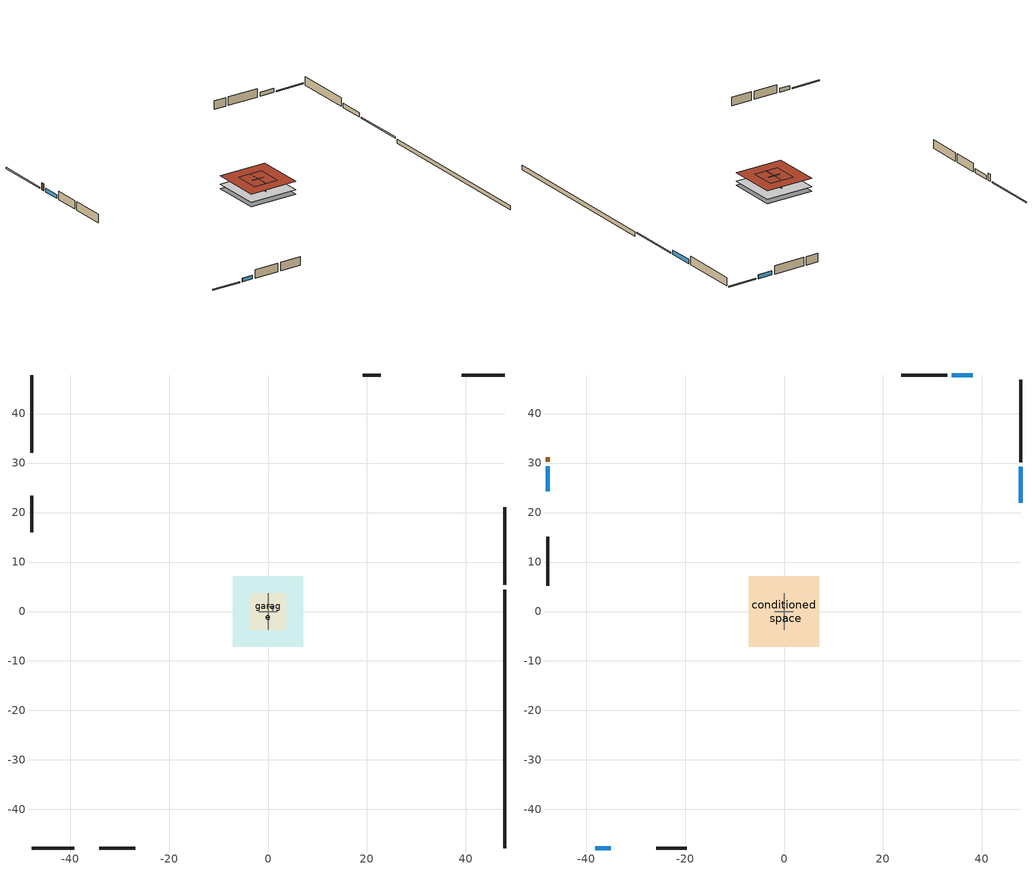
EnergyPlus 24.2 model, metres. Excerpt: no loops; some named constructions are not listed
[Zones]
central ac and furnace airloop ret air zone
 floor adiabatic (AdiabaticConst): 0,0 0,1 1,1 1,0 z0
 wall adiabatic (AdiabaticConst): 0,1 0,0 1,0 1,1 0,1 z0:1
 ceiling adiabatic (AdiabaticConst): 1,0 1,1 0,1 0,0 z1
crawlspace - vented
 floor foundation (Slab2 construction): -7.11,-7.11 -7.11,7.11 7.11,7.11 7.11,-7.11 z-0.91
 wall outside (RimJoist1 construction): 47.78,5.36 47.78,21.03 z0.3:0.61
 wall outside (RimJoist2 construction): -47.78,-47.78 -39.1,-47.78 z0.3:0.61
 wall outside (RimJoist3 construction): -47.78,47.78 -47.78,32.12 z0.3:0.61
 wall outside (RimJoist4 construction): 47.78,47.78 39.1,47.78 z0.3:0.61
 wall foundation (FoundationWall1 construction): 47.78,-47.78 47.78,4.43 z-0.91:0.3
garage
 floor foundation (Slab1 construction): -3.66,-3.66 -3.66,3.66 3.66,3.66 3.66,-3.66 z0
 wall outside (Wall1 construction): -34.1,-47.78 -26.79,-47.78 z0.3:2.74
 wall outside (Wall2 construction): -47.78,23.36 -47.78,16.04 z0.3:2.74
 wall outside (Wall9 construction): 22.78,47.78 19.12,47.78 z0.3:2.74
 wall to conditioned space (Wall5 construction Reversed): 0,-3.66 0,3.66 z0.3:2.74
 wall to conditioned space (Wall6 construction Reversed): 1.83,0 -1.83,0 z0.3:2.74
 roof outside (Roof1 construction): -3.66,3.66 -3.66,-3.66 3.66,-3.66 3.66,3.66 z2.74
conditioned space
 floor to crawlspace - vented (Floor1 construction): -7.11,-7.11 -7.11,7.11 7.11,7.11 7.11,-7.11 z0.3
 wall outside (AdiabaticWallConstruction 1): -47.78,31.19 -47.78,30.27 z0.3:2.34
 wall outside (AdiabaticWallConstruction): 47.78,21.95 47.78,29.27 z0.3:1.52; -38.17,-47.78 -35.03,-47.78 z0.3:1.37; -47.78,29.34 -47.78,24.28 z0.3:1.43; 38.17,47.78 33.89,47.78 z0.3:1.46
 wall outside (Wall3 construction): 47.78,30.2 47.78,46.85 z0.3:2.74
 wall outside (Wall4 construction): -25.86,-47.78 -19.6,-47.78 z0.3:2.74
 wall outside (Wall7 construction): -47.78,15.11 -47.78,5.22 z0.3:2.74
 wall outside (Wall8 construction): 32.96,47.78 23.71,47.78 z0.3:2.74
 window (WindowConstruction): 47.78,21.96 47.78,29.27 z0.3:1.52
 window (WindowConstruction 1): -38.17,-47.78 -35.03,-47.78 z0.3:1.37
 window (WindowConstruction 2): -47.78,29.34 -47.78,24.29 z0.3:1.43
 window (WindowConstruction 3): 38.17,47.78 33.89,47.78 z0.3:1.46
 door (Door): -47.78,31.19 -47.78,30.27 z0.3:2.34
 roof outside (Roof2 construction): -7.11,7.11 -7.11,-7.11 7.11,-7.11 7.11,7.11 z2.74
[Material] Roughness=Rough; Thermal Absorptance=0.9
Name | Thickness {m} | Conductivity {W/m-K} | Density {kg/m3} | Specific Heat {J/kg-K} | Solar Absorptance | Visible Absorptance
floor covering | 0.0127 | 0.0433444 | 54.468 | 1339.84 | 0.6 | 0.6
floor stud and cavity | 0.1397 | 0.923637 | 92.3553 | 1139.71 | 0.7 | 0.7
gypsum board | 0.0127 | 0.160291 | 801 | 837.4 | 0.6 | 0.6
osb sheathing 0.5 in. 2; osb sheathing 0.5 in. 3 | 0.0127 | 0.115458 | 512.64 | 1214.23 | 0.7 | 0.7
osb sheathing 0.75 in. | 0.01905 | 0.115458 | 512.64 | 1214.23 | 0.7 | 0.7
wall stud and cavity 2 | 0.1397 | 0.103501 | 139.0536 | 1170.24 | 0.7 | 0.7
[Construction]
Floor1 construction Reversed: floor covering, osb sheathing 0.75 in., floor stud and cavity
Wall5 construction: osb sheathing 0.5 in. 2, wall stud and cavity 2, gypsum board
Wall6 construction: osb sheathing 0.5 in. 3, wall stud and cavity 2, gypsum board
[EnergyManagementSystem:OutputVariable] Type of Data in Variable=Averaged; Update Frequency=ZoneTimestep; EMS Program or Subroutine=total_airflows_program; Units=m^3/s
Name | EMS Variable
total_infil_flow_rate_timeseries_outvar | total_infil_flow_rate
total_mechvent_flow_rate_timeseries_outvar | total_mechvent_flow_rate
total_natvent_flow_rate_timeseries_outvar | total_natvent_flow_rate
total_whf_flow_rate_timeseries_outvar | total_whf_flow_rate
[Schedule:Day:Interval]
cooling season schedule day; cooling season schedule day 2; cooling season schedule default day; natural vent schedule default day: No, 24:00, 0
cooling season schedule day 1; natural vent schedule day: No, 24:00, 1
[Schedule:Week:Daily]
cooling season schedule Week Rule - Jan1-May26: cooling season schedule day, cooling season schedule day, cooling season schedule day, cooling season schedule day, cooling season schedule day, cooling season schedule day, cooling season schedule day, cooling season schedule default day, cooling season schedule default day, cooling season schedule default day, cooling season schedule default day, cooling season schedule default day
cooling season schedule Week Rule - May27-Jun2: cooling season schedule day, cooling season schedule day, cooling season schedule day, cooling season schedule day, cooling season schedule day, cooling season schedule day 1, cooling season schedule day 1, cooling season schedule default day, cooling season schedule default day, cooling season schedule default day, cooling season schedule default day, cooling season schedule default day
cooling season schedule Week Rule - Jun3-Sep29: cooling season schedule day 1, cooling season schedule day 1, cooling season schedule day 1, cooling season schedule day 1, cooling season schedule day 1, cooling season schedule day 1, cooling season schedule day 1, cooling season schedule default day, cooling season schedule default day, cooling season schedule default day, cooling season schedule default day, cooling season schedule default day
cooling season schedule Week Rule - Sep30-Oct6: cooling season schedule day 1, cooling season schedule day 2, cooling season schedule day 2, cooling season schedule day 2, cooling season schedule day 2, cooling season schedule day 2, cooling season schedule day 2, cooling season schedule default day, cooling season schedule default day, cooling season schedule default day, cooling season schedule default day, cooling season schedule default day
cooling season schedule Week Rule - Oct7-Dec31: cooling season schedule day 2, cooling season schedule day 2, cooling season schedule day 2, cooling season schedule day 2, cooling season schedule day 2, cooling season schedule day 2, cooling season schedule day 2, cooling season schedule default day, cooling season schedule default day, cooling season schedule default day, cooling season schedule default day, cooling season schedule default day
natural vent schedule Week Rule - Jan1-Jan6: natural vent schedule day, natural vent schedule day, natural vent schedule default day, natural vent schedule day, natural vent schedule default day, natural vent schedule day, natural vent schedule default day, natural vent schedule default day, natural vent schedule default day, natural vent schedule default day, natural vent schedule default day, natural vent schedule default day
natural vent schedule Week Rule - Jan7-Dec31: natural vent schedule default day, natural vent schedule day, natural vent schedule default day, natural vent schedule day, natural vent schedule default day, natural vent schedule day, natural vent schedule default day, natural vent schedule default day, natural vent schedule default day, natural vent schedule default day, natural vent schedule default day, natural vent schedule default day
[Schedule:Year]
cooling season schedule: cooling season schedule Week Rule - Jan1-May26, 1, 1, 5, 26, cooling season schedule Week Rule - May27-Jun2, 5, 27, 6, 2, cooling season schedule Week Rule - Jun3-Sep29, 6, 3, 9, 29, cooling season schedule Week Rule - Sep30-Oct6, 9, 30, 10, 6, cooling season schedule Week Rule - Oct7-Dec31, 10, 7, 12, 31
natural vent schedule: natural vent schedule Week Rule - Jan1-Jan6, 1, 1, 1, 6, natural vent schedule Week Rule - Jan7-Dec31, 1, 7, 12, 31
